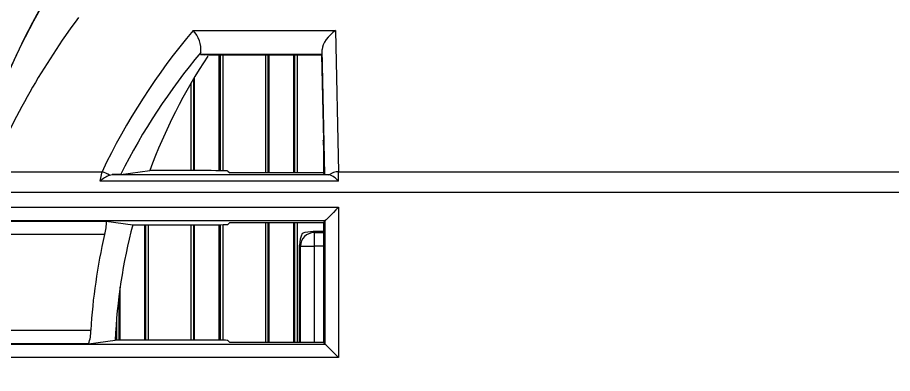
# Model space of a CAD drawing. Extents: x 6 to 134, y 1 to 99.
# Drawn here: x 127.382 to 129.32, y 45.275 to 46.063 of the extents above; entities that cross this region are included whole.
import ezdxf

# ---------------------------------------------------------------- set-up
doc = ezdxf.new("R2010")
doc.units = 0
doc.header["$MEASUREMENT"] = 0
doc.layers.add('OBJECT', color=7, linetype='CONTINUOUS')

msp = doc.modelspace()

# ---------------------------------------------------------------- linework, layer by layer
at = {"layer": 'OBJECT'}
for p, q in [((127.7708, 46.0347), (128.0863, 46.0347)), ((128.0863, 46.0347), (128.0928, 45.7219)), ((127.7871, 45.9817), (127.7962, 45.9806)), ((128.0563, 45.9817), (127.7871, 45.9817)), ((127.8028, 45.9807), (128.0553, 45.9807)), ((127.8288, 45.7242), (127.8288, 45.9807)), ((127.8314, 45.7242), (127.8314, 45.9807)), ((127.8364, 45.9807), (127.8364, 45.7241)), ((127.9316, 45.7193), (127.9316, 45.9807)), ((127.9366, 45.9807), (127.9366, 45.7193)), ((127.9392, 45.7193), (127.9392, 45.9807)), ((127.9938, 45.7193), (127.9938, 45.9807)), ((127.9964, 45.7193), (127.9964, 45.9807)), ((128.0014, 45.9807), (128.0014, 45.7193)), ((128.0563, 45.9817), (128.0553, 45.9807)), ((128.0553, 45.9807), (128.0593, 45.7923)), ((128.0625, 45.7161), (128.0567, 45.9927)), ((127.7716, 45.9273), (127.7716, 45.7245)), ((127.7742, 45.7245), (127.7742, 45.9317)), ((127.7666, 45.7245), (127.7666, 45.9188)), ((128.0594, 45.7808), (128.0594, 45.7193)), ((127.3219, 45.7219), (127.5691, 45.7219)), ((127.5855, 45.7145), (127.5916, 45.7156)), ((127.5916, 45.7156), (128.0715, 45.7156)), ((127.6104, 45.7163), (127.6747, 45.7245)), ((127.7877, 45.7245), (127.6747, 45.7245)), ((127.8476, 45.7235), (127.8519, 45.7193)), ((128.0594, 45.7193), (127.8519, 45.7193)), ((128.0625, 45.7161), (128.0594, 45.7193)), ((128.0715, 45.7156), (128.0724, 45.7155)), ((128.0928, 45.7219), (129.6004, 45.7219)), ((128.093, 45.701), (127.5648, 45.701)), ((130.4011, 45.6759), (127.2922, 45.6759)), ((127.2844, 45.6434), (128.093, 45.6434)), ((128.093, 45.6434), (128.093, 45.3106)), ((127.2575, 45.6129), (127.5783, 45.6129)), ((128.063, 45.6134), (127.2844, 45.6134)), ((127.5783, 45.6129), (127.637, 45.6045)), ((128.063, 45.6134), (128.0594, 45.6097)), ((128.063, 45.3406), (128.063, 45.6134)), ((127.637, 45.6045), (127.7877, 45.6045)), ((127.6638, 45.3495), (127.6638, 45.6045)), ((127.6664, 45.3495), (127.6664, 45.6045)), ((127.6714, 45.6045), (127.6714, 45.3495)), ((127.7666, 45.3495), (127.7666, 45.6045)), ((127.7716, 45.6045), (127.7716, 45.3495)), ((127.7742, 45.3495), (127.7742, 45.6045)), ((127.8288, 45.3492), (127.8288, 45.6048)), ((127.8314, 45.3492), (127.8314, 45.6048)), ((127.8364, 45.6049), (127.8364, 45.3491)), ((127.8519, 45.6097), (127.8476, 45.6055)), ((127.8519, 45.6097), (128.0594, 45.6097)), ((127.9316, 45.3443), (127.9316, 45.6097)), ((127.9366, 45.6097), (127.9366, 45.3443)), ((127.9392, 45.3443), (127.9392, 45.6097)), ((127.9938, 45.3443), (127.9938, 45.6097)), ((127.9964, 45.3443), (127.9964, 45.6097)), ((128.0014, 45.6097), (128.0014, 45.3443)), ((128.0594, 45.6097), (128.0594, 45.3443)), ((127.5748, 45.5829), (127.252, 45.5829)), ((128.0366, 45.5895), (128.0387, 45.5874)), ((128.0594, 45.5895), (128.0366, 45.5895)), ((128.0387, 45.5874), (128.0387, 45.5574)), ((128.0387, 45.5874), (128.0594, 45.5874)), ((128.0087, 45.5574), (128.0066, 45.5595)), ((128.0066, 45.3443), (128.0066, 45.5595)), ((128.0087, 45.5574), (128.0387, 45.5574)), ((128.0087, 45.3443), (128.0087, 45.5574)), ((128.0387, 45.5574), (128.0387, 45.3443)), ((128.0594, 45.5574), (128.0387, 45.5574)), ((127.6092, 45.3495), (127.6092, 45.4663)), ((127.6066, 45.4472), (127.6066, 45.3495)), ((127.6016, 45.3495), (127.6016, 45.401)), ((127.2273, 45.3711), (127.5439, 45.3711)), ((127.5388, 45.3411), (127.2273, 45.3411)), ((127.245, 45.3406), (128.063, 45.3406)), ((127.5388, 45.3411), (127.5981, 45.3495)), ((127.7877, 45.3495), (127.5981, 45.3495)), ((127.8476, 45.3485), (127.8519, 45.3443)), ((128.0594, 45.3443), (127.8519, 45.3443)), ((128.063, 45.3406), (128.0594, 45.3443)), ((128.093, 45.3106), (127.245, 45.3106))]:
    msp.add_line(p, q, dxfattribs=at)
at = {"layer": 'OBJECT', "flags": 128}
for points in [[(127.7871, 45.9817), (127.7868, 45.9831), (127.7876, 45.9858)], [(127.5648, 45.701), (127.5676, 45.7153), (127.5691, 45.7219)], [(127.6104, 45.7163), (127.6025, 45.7158), (127.5916, 45.7156)], [(128.093, 45.6434), (128.0872, 45.6376), (128.0817, 45.6321), (128.0765, 45.6269), (128.072, 45.6224), (128.0683, 45.6187), (128.0655, 45.6158), (128.0637, 45.6141), (128.063, 45.6134)], [(128.093, 45.3106), (128.0872, 45.3164), (128.0817, 45.322), (128.0765, 45.3271), (128.072, 45.3316), (128.0683, 45.3354), (128.0655, 45.3382), (128.0637, 45.3399), (128.063, 45.3406)]]:
    msp.add_lwpolyline(points, dxfattribs=at)
at = {"layer": 'OBJECT'}
for centre, radius, start, end in [((128.8318, 45.29), 1.6771, 136.297, 224.2608), ((128.8461, 45.29), 1.6214, 134.8733, 225.7304), ((128.8461, 45.29), 1.6211, 134.8733, 180), ((127.7262, 45.992), 0.0618, 354.2342, 43.7413), ((128.8633, 45.0855), 1.4028, 140.0721, 153.2749), ((128.8466, 45.2895), 1.25, 146.5702, 159.635), ((127.801, 45.9245), 0.0562, 88.1554, 94.8925), ((127.6144, 45.6473), 0.0732, 113.3191, 132.7643), ((127.5612, 45.6822), 0.0404, 53.0457, 78.7467), ((128.0927, 45.6862), 0.0357, 89.7698, 124.7456), ((128.0558, 45.6699), 0.0485, 39.9071, 69.9993), ((127.5021, 45.6067), 0.0765, 341.8478, 4.6214), ((128.8466, 45.2895), 1.25, 165.4041, 177.2487), ((128.8466, 45.2895), 1.3053, 167.011, 176.4146), ((128.0388, 45.5573), 0.03, 90.082, 179.9183), ((127.4824, 45.3663), 0.0617, 335.9753, 4.5195), ((128.8461, 45.29), 1.6211, 180, 225.7233)]:
    msp.add_arc(centre, radius, start, end, dxfattribs=at)
for centre, major_axis, ratio, start_param, end_param in [((128.8466, 45.0698), (0, 1.666), 0.99455, 0.931752, 1.168675), ((128.8466, 45.1029), (0, 1.4321), 0.989236, 0.862379, 1.12388), ((128.0863, 46.0117), (0.0267, 0.0273), 0.466243, 1.126498, 2.686076), ((128.0563, 46.0117), (0, 0.03), 0.017455, 3.159046, 4.025476), ((128.0591, 45.7808), (0, 0.015), 0.017455, 4.712389, 5.585054), ((127.7877, 45.7235), (0.06, 0), 0.017455, 0.017453, 1.570796), ((128.0925, 45.7161), (0.03, 0), 0.027722, 3.169333, 3.937811), ((128.0925, 45.6759), (0, 0.06), 0.008728, 5.144849, 5.585054), ((127.7877, 45.6056), (0.06, 0), 0.017455, 4.712389, 6.265732), ((128.0246, 45.5715), (0.0089, 0.032), 0.489854, 1.253849, 2.08482), ((128.0216, 45.5745), (0.0334, 0.0079), 0.382382, 1.018197, 1.756804), ((127.7877, 45.3485), (0.06, 0), 0.017455, 0.017453, 1.570796)]:
    msp.add_ellipse(centre, major_axis=major_axis, ratio=ratio, start_param=start_param, end_param=end_param, dxfattribs=at)

doc.saveas('drawing.dxf')
